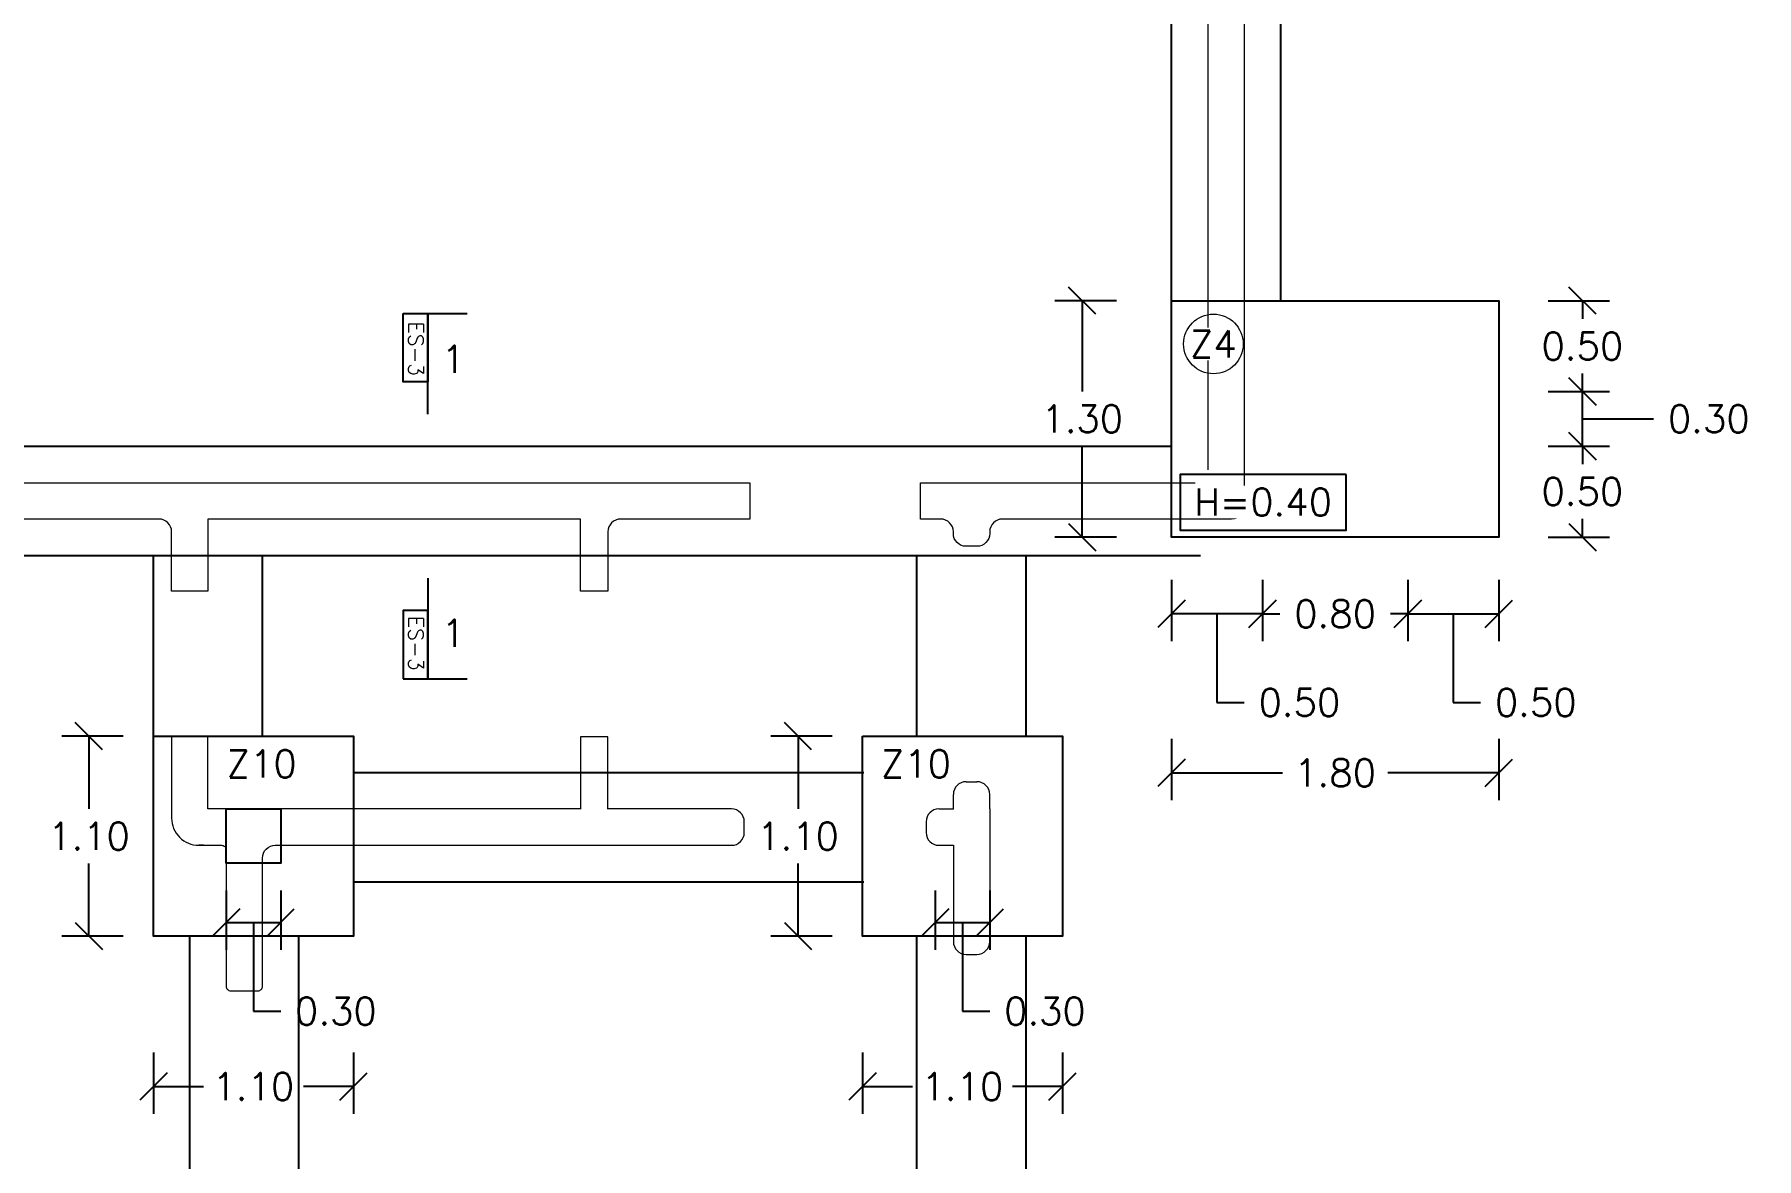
# Model space of a CAD drawing. Header units: metres. Extents: x -25 to 234, y -25 to 53.
# Drawn here: x 94.29 to 103.77, y -11.92 to -5.74 of the extents above; entities that cross this region are included whole.
import ezdxf

# ---------------------------------------------------------------- set-up
doc = ezdxf.new("R2010")
doc.units = ezdxf.units.M
doc.header["$LTSCALE"] = 0.1
doc.header["$MEASUREMENT"] = 0
doc.header["$PDMODE"] = 66
doc.linetypes.add('CONTINUA', pattern=[0])
doc.layers.add('0-S-GRID-IDEN', color=1, linetype='Continuous', lineweight=9)
doc.layers.add('A-WALL', color=7, linetype='Continuous', lineweight=5)
for name, color, linetype in [('001-DIMTEXTO', 4, 'Continuous'), ('DIMENSIONES', 7, 'Continuous'), ('DIMTEXTO', 4, 'Continuous'), ('HATCH', 8, 'Continuous'), ('TEXTOS', 4, 'Continuous'), ('ZAPATAS', 6, 'Continuous')]:
    doc.layers.add(name, color=color, linetype=linetype)
doc.styles.add('SMPLEX', font='simplex.shx')
doc.dimstyles.new('DIM-75', dxfattribs={"dimscale": 0.75, "dimtxt": 0.2, "dimasz": 0.2, "dimexe": 0.2, "dimexo": 0.2, "dimgap": 0.1, "dimtad": 0, "dimtih": 1, "dimtoh": 1, "dimzin": 0, "dimdsep": 46, "dimtxsty": 'SMPLEX', "dimblk1": 'OBLIQUE', "dimblk2": 'OBLIQUE', "dimsah": 1, "dimcen": 0.2, "dimclrd": 4, "dimclre": 4, "dimclrt": 4, "dimadec": 0, "dimazin": 0, "dimtfac": 1, "dimtmove": 1, "dimatfit": 3, "dimldrblk": 'OPEN30', "dimfxl": 0.25, "dimfxlon": 1, "dimtfill": 1, "dimtolj": 1, "dimtzin": 0, "dimarcsym": 0})

# ---------------------------------------------------------------- blocks, each defined once
blk = doc.blocks.new('A$C2bbc346b')
at = {"layer": 'A-WALL', "color": 7, "true_color": 0xffffff}
for p, q in [((7.8, -0.27), (7.8, -6.13)), ((6.47, -7.8445), (6.53, -7.8445)), ((6.4, -7.9952), (6.4, -7.9145)), ((6.6, -7.9945), (6.6, -7.9145)), ((6.32, -7.9945), (6.4, -7.9945)), ((6.6, -7.9945), (6.6, -8.7245)), ((6.25, -8.0645), (6.25, -8.1245)), ((6.32, -8.1945), (6.4, -8.1945)), ((6.4, -8.1945), (6.4, -8.7245)), ((6.47, -8.7945), (6.53, -8.7945)), ((2.425, -8.9945), (2.575, -8.9945))]:
    blk.add_line(p, q, dxfattribs=at)
at = {"layer": 'A-WALL', "color": 7, "true_color": 0xffffff, "transparency": 33554684}
blk.add_line((2.2752, -8.1945), (2.2502, -8.1945), dxfattribs=at)
at = {"layer": 'A-WALL', "color": 7, "true_color": 0xffffff}
for points in [[(8, -0.27), (8, -6.33, -0.414214), (7.93, -6.4), (6.67, -6.4, 0.414214), (6.6, -6.47), (6.6, -6.48, -0.414214), (6.53, -6.55), (6.47, -6.55, -0.414214), (6.4, -6.48), (6.4, -6.47, 0.414214), (6.33, -6.4), (6.22, -6.4), (6.22, -6.2), (7.73, -6.2)], [(0.27, -6.2), (5.28, -6.2), (5.28, -6.4), (4.57, -6.4, 0.414214), (4.5, -6.47), (4.5, -6.7973), (4.35, -6.7973), (4.35, -6.4), (2.3, -6.4), (2.3, -6.7973), (2.1, -6.7973), (2.1, -6.47, 0.414214), (2.03, -6.4), (0.07, -6.4)], [(4.35, -7.9945), (2.3, -7.9945), (2.3, -7.5973), (2.1, -7.5973), (2.1, -8.0445, 0.414214), (2.25, -8.1945), (2.375, -8.1945, -0.414214), (2.4, -8.2195)]]:
    blk.add_lwpolyline(points, format="xyb", dxfattribs=at)
blk.add_lwpolyline([(4.5, -7.9952), (4.5, -7.5973), (4.35, -7.5973), (4.35, -7.9952)], dxfattribs=at)
at = {"layer": 'A-WALL', "color": 7, "true_color": 0xffffff, "transparency": 33554684}
blk.add_lwpolyline([(2.4, -8.2189), (2.4, -8.9695, 0.414214), (2.425, -8.9945), (2.575, -8.9945, 0.414214), (2.6, -8.9695), (2.6, -8.2645, -0.414214), (2.67, -8.1945), (5.18, -8.1945, 0.414214), (5.25, -8.1245), (5.25, -8.0645, 0.414214), (5.18, -7.9945), (4.5, -7.9945)], format="xyb", dxfattribs=at)
at = {"layer": 'A-WALL', "color": 7, "true_color": 0xffffff}
for centre, start, end in [((6.47, -7.9145), 90, 180), ((6.53, -7.9145), 0, 90), ((6.32, -8.0645), 90, 180), ((6.32, -8.1245), 180, 270), ((6.47, -8.7245), 180, 270), ((6.53, -8.7245), 270, 0)]:
    blk.add_arc(centre, 0.07, start, end, dxfattribs=at)
blk = doc.blocks.new('_Oblique')
at = {"color": 0, "linetype": 'ByBlock', "lineweight": -2}
blk.add_line((-0.5, -0.5), (0.5, 0.5), dxfattribs=at)
blk = doc.blocks.new('*D519')
at = {"layer": 'Defpoints', "color": 0, "linetype": 'CONTINUA', "transparency": 16777216}
for p in [(95.3491, -10.3004), (95.6491, -10.3004), (95.6491, -10.6255)]:
    blk.add_point(p, dxfattribs=at)
at = {"layer": 'DIMENSIONES', "color": 4, "linetype": 'CONTINUA', "lineweight": -2, "transparency": 16777216}
for p, q in [((95.3491, -10.4504), (95.3491, -10.7755)), ((95.6491, -10.4504), (95.6491, -10.7755)), ((95.3491, -10.6255), (95.6491, -10.6255)), ((95.4991, -10.6255), (95.4991, -11.113)), ((95.4991, -11.113), (95.6491, -11.113))]:
    blk.add_line(p, q, dxfattribs=at)
at = {"layer": 'DIMENSIONES', "color": 4, "linetype": 'CONTINUA', "lineweight": -2, "transparency": 16777216, "xscale": 0.15, "yscale": 0.15, "zscale": 0.15, "rotation": 180}
blk.add_blockref('_Oblique', (95.3491, -10.6255), dxfattribs=at)
at = {"layer": 'DIMENSIONES', "color": 4, "linetype": 'CONTINUA', "lineweight": -2, "transparency": 16777216, "xscale": 0.15, "yscale": 0.15, "zscale": 0.15}
blk.add_blockref('_Oblique', (95.6491, -10.6255), dxfattribs=at)
at = {"layer": 'DIMENSIONES', "color": 4, "linetype": 'CONTINUA', "transparency": 16777216, "insert": (95.9527, -11.113), "char_height": 0.15, "attachment_point": 5, "style": 'SMPLEX', "bg_fill": 3, "box_fill_scale": 1.25, "bg_fill_color": 256, "bg_fill_true_color": 13158600, "bg_fill_transparency": 0}
blk.add_mtext('\\A1;0.30', dxfattribs=at)
blk = doc.blocks.new('_Open30')
at = {"layer": 'DIMTEXTO', "color": 0, "lineweight": -2}
for p, q in [((-1, 0.268), (0, 0)), ((0, 0), (-1, -0.268)), ((0, 0), (-1, 0))]:
    blk.add_line(p, q, dxfattribs=at)
blk = doc.blocks.new('*D558')
at = {"layer": 'Defpoints', "color": 0, "linetype": 'CONTINUA', "transparency": 16777216}
for p in [(101.0491, -8.0059), (101.8491, -8.0059), (101.8491, -8.928)]:
    blk.add_point(p, dxfattribs=at)
at = {"layer": 'DIMENSIONES', "color": 4, "linetype": 'CONTINUA', "lineweight": -2, "transparency": 16777216}
for p, q in [((101.0491, -8.7405), (101.0491, -9.078)), ((101.8491, -8.7405), (101.8491, -9.078)), ((101.0491, -8.928), (101.1455, -8.928)), ((101.8491, -8.928), (101.7527, -8.928))]:
    blk.add_line(p, q, dxfattribs=at)
at = {"layer": 'DIMENSIONES', "color": 4, "linetype": 'CONTINUA', "lineweight": -2, "transparency": 16777216, "xscale": 0.15, "yscale": 0.15, "zscale": 0.15, "rotation": 180}
blk.add_blockref('_Oblique', (101.0491, -8.928), dxfattribs=at)
at = {"layer": 'DIMENSIONES', "color": 4, "linetype": 'CONTINUA', "lineweight": -2, "transparency": 16777216, "xscale": 0.15, "yscale": 0.15, "zscale": 0.15}
blk.add_blockref('_Oblique', (101.8491, -8.928), dxfattribs=at)
at = {"layer": 'DIMENSIONES', "color": 4, "linetype": 'CONTINUA', "transparency": 16777216, "insert": (101.4491, -8.928), "char_height": 0.15, "attachment_point": 5, "style": 'SMPLEX', "bg_fill": 3, "box_fill_scale": 1.25, "bg_fill_color": 256, "bg_fill_true_color": 13158600, "bg_fill_transparency": 0}
blk.add_mtext('\\A1;0.80', dxfattribs=at)
blk = doc.blocks.new('*D559')
at = {"layer": 'Defpoints', "color": 0, "linetype": 'CONTINUA', "transparency": 16777216}
for p in [(101.8491, -7.7059), (102.809, -7.7059), (102.3505, -8.0059)]:
    blk.add_point(p, dxfattribs=at)
at = {"layer": 'DIMENSIONES', "color": 4, "linetype": 'CONTINUA', "lineweight": -2, "transparency": 16777216}
for p, q in [((102.6215, -7.7059), (102.959, -7.7059)), ((102.809, -8.0059), (102.809, -7.7059)), ((102.809, -7.8559), (103.0509, -7.8559)), ((103.0509, -7.8559), (103.2009, -7.8559)), ((102.6215, -8.0059), (102.959, -8.0059))]:
    blk.add_line(p, q, dxfattribs=at)
at = {"layer": 'DIMENSIONES', "color": 4, "linetype": 'CONTINUA', "lineweight": -2, "transparency": 16777216, "xscale": 0.15, "yscale": 0.15, "zscale": 0.15}
for p, rotation in [((102.809, -7.7059), 90), ((102.809, -8.0059), 270)]:
    blk.add_blockref('_Oblique', p, dxfattribs=dict(at, rotation=rotation))
at = {"layer": 'DIMENSIONES', "color": 4, "linetype": 'CONTINUA', "transparency": 16777216, "insert": (103.5045, -7.8559), "char_height": 0.15, "attachment_point": 5, "style": 'SMPLEX', "bg_fill": 3, "box_fill_scale": 1.25, "bg_fill_color": 256, "bg_fill_true_color": 13158600, "bg_fill_transparency": 0}
blk.add_mtext('\\A1;0.30', dxfattribs=at)
blk = doc.blocks.new('*D560')
at = {"layer": 'Defpoints', "color": 0, "linetype": 'CONTINUA', "transparency": 16777216}
for p in [(100.5491, -8.8616), (102.3491, -8.8616), (102.3491, -9.8033)]:
    blk.add_point(p, dxfattribs=at)
at = {"layer": 'DIMENSIONES', "color": 4, "linetype": 'CONTINUA', "lineweight": -2, "transparency": 16777216}
for p, q in [((100.5491, -9.6158), (100.5491, -9.9533)), ((102.3491, -9.6158), (102.3491, -9.9533)), ((100.5491, -9.8033), (101.1598, -9.8033)), ((102.3491, -9.8033), (101.7384, -9.8033))]:
    blk.add_line(p, q, dxfattribs=at)
at = {"layer": 'DIMENSIONES', "color": 4, "linetype": 'CONTINUA', "lineweight": -2, "transparency": 16777216, "xscale": 0.15, "yscale": 0.15, "zscale": 0.15, "rotation": 180}
blk.add_blockref('_Oblique', (100.5491, -9.8033), dxfattribs=at)
at = {"layer": 'DIMENSIONES', "color": 4, "linetype": 'CONTINUA', "lineweight": -2, "transparency": 16777216, "xscale": 0.15, "yscale": 0.15, "zscale": 0.15}
blk.add_blockref('_Oblique', (102.3491, -9.8033), dxfattribs=at)
at = {"layer": 'DIMENSIONES', "color": 4, "linetype": 'CONTINUA', "transparency": 16777216, "insert": (101.4491, -9.8033), "char_height": 0.15, "attachment_point": 5, "style": 'SMPLEX', "bg_fill": 3, "box_fill_scale": 1.25, "bg_fill_color": 256, "bg_fill_true_color": 13158600, "bg_fill_transparency": 0}
blk.add_mtext('\\A1;1.80', dxfattribs=at)
blk = doc.blocks.new('*D563')
at = {"layer": 'Defpoints', "color": 0, "linetype": 'CONTINUA', "transparency": 16777216}
for p in [(100.0581, -7.2059), (100.5491, -7.2059), (100.5491, -8.5059)]:
    blk.add_point(p, dxfattribs=at)
at = {"layer": 'DIMENSIONES', "color": 4, "linetype": 'CONTINUA', "lineweight": -2, "transparency": 16777216}
for p, q in [((100.2456, -7.2059), (99.9081, -7.2059)), ((100.0581, -7.2059), (100.0581, -7.7059)), ((100.0581, -8.5059), (100.0581, -8.0059)), ((100.2456, -8.5059), (99.9081, -8.5059))]:
    blk.add_line(p, q, dxfattribs=at)
at = {"layer": 'DIMENSIONES', "color": 4, "linetype": 'CONTINUA', "lineweight": -2, "transparency": 16777216, "xscale": 0.15, "yscale": 0.15, "zscale": 0.15}
for p, rotation in [((100.0581, -7.2059), 90), ((100.0581, -8.5059), 270)]:
    blk.add_blockref('_Oblique', p, dxfattribs=dict(at, rotation=rotation))
at = {"layer": 'DIMENSIONES', "color": 4, "linetype": 'CONTINUA', "transparency": 16777216, "insert": (100.0581, -7.8559), "char_height": 0.15, "attachment_point": 5, "style": 'SMPLEX', "bg_fill": 3, "box_fill_scale": 1.25, "bg_fill_color": 256, "bg_fill_true_color": 13158600, "bg_fill_transparency": 0}
blk.add_mtext('\\A1;1.30', dxfattribs=at)
blk = doc.blocks.new('*D561')
at = {"layer": 'Defpoints', "color": 0, "linetype": 'CONTINUA', "transparency": 16777216}
for p in [(102.3505, -8.0059), (102.3505, -8.5059), (102.809, -8.5059)]:
    blk.add_point(p, dxfattribs=at)
at = {"layer": 'DIMENSIONES', "color": 4, "linetype": 'CONTINUA', "lineweight": -2, "transparency": 16777216}
for p, q in [((102.6215, -8.0059), (102.959, -8.0059)), ((102.809, -8.0059), (102.809, -8.1059)), ((102.809, -8.5059), (102.809, -8.4059)), ((102.6215, -8.5059), (102.959, -8.5059))]:
    blk.add_line(p, q, dxfattribs=at)
at = {"layer": 'DIMENSIONES', "color": 4, "linetype": 'CONTINUA', "lineweight": -2, "transparency": 16777216, "xscale": 0.15, "yscale": 0.15, "zscale": 0.15}
for p, rotation in [((102.809, -8.0059), 90), ((102.809, -8.5059), 270)]:
    blk.add_blockref('_Oblique', p, dxfattribs=dict(at, rotation=rotation))
at = {"layer": 'DIMENSIONES', "color": 4, "linetype": 'CONTINUA', "transparency": 16777216, "insert": (102.809, -8.2559), "char_height": 0.15, "attachment_point": 5, "style": 'SMPLEX', "bg_fill": 3, "box_fill_scale": 1.25, "bg_fill_color": 256, "bg_fill_true_color": 13158600, "bg_fill_transparency": 0}
blk.add_mtext('\\A1;0.50', dxfattribs=at)
blk = doc.blocks.new('*D564')
at = {"layer": 'Defpoints', "color": 0, "linetype": 'CONTINUA', "transparency": 16777216}
for p in [(101.8491, -7.2059), (102.809, -7.2059), (101.8491, -7.7059)]:
    blk.add_point(p, dxfattribs=at)
at = {"layer": 'DIMENSIONES', "color": 4, "linetype": 'CONTINUA', "lineweight": -2, "transparency": 16777216}
for p, q in [((102.6215, -7.2059), (102.959, -7.2059)), ((102.809, -7.2059), (102.809, -7.3059)), ((102.809, -7.7059), (102.809, -7.6059)), ((102.6215, -7.7059), (102.959, -7.7059))]:
    blk.add_line(p, q, dxfattribs=at)
at = {"layer": 'DIMENSIONES', "color": 4, "linetype": 'CONTINUA', "lineweight": -2, "transparency": 16777216, "xscale": 0.15, "yscale": 0.15, "zscale": 0.15}
for p, rotation in [((102.809, -7.2059), 90), ((102.809, -7.7059), 270)]:
    blk.add_blockref('_Oblique', p, dxfattribs=dict(at, rotation=rotation))
at = {"layer": 'DIMENSIONES', "color": 4, "linetype": 'CONTINUA', "transparency": 16777216, "insert": (102.809, -7.4559), "char_height": 0.15, "attachment_point": 5, "style": 'SMPLEX', "bg_fill": 3, "box_fill_scale": 1.25, "bg_fill_color": 256, "bg_fill_true_color": 13158600, "bg_fill_transparency": 0}
blk.add_mtext('\\A1;0.50', dxfattribs=at)
blk = doc.blocks.new('*D565')
at = {"layer": 'Defpoints', "color": 0, "linetype": 'CONTINUA', "transparency": 16777216}
for p in [(101.8491, -8.0059), (102.3491, -8.0059), (102.3491, -8.928)]:
    blk.add_point(p, dxfattribs=at)
at = {"layer": 'DIMENSIONES', "color": 4, "linetype": 'CONTINUA', "lineweight": -2, "transparency": 16777216}
for p, q in [((101.8491, -8.7405), (101.8491, -9.078)), ((102.3491, -8.7405), (102.3491, -9.078)), ((101.8491, -8.928), (102.3491, -8.928)), ((102.0991, -8.928), (102.0991, -9.4155)), ((102.0991, -9.4155), (102.2491, -9.4155))]:
    blk.add_line(p, q, dxfattribs=at)
at = {"layer": 'DIMENSIONES', "color": 4, "linetype": 'CONTINUA', "lineweight": -2, "transparency": 16777216, "xscale": 0.15, "yscale": 0.15, "zscale": 0.15, "rotation": 180}
blk.add_blockref('_Oblique', (101.8491, -8.928), dxfattribs=at)
at = {"layer": 'DIMENSIONES', "color": 4, "linetype": 'CONTINUA', "lineweight": -2, "transparency": 16777216, "xscale": 0.15, "yscale": 0.15, "zscale": 0.15}
blk.add_blockref('_Oblique', (102.3491, -8.928), dxfattribs=at)
at = {"layer": 'DIMENSIONES', "color": 4, "linetype": 'CONTINUA', "transparency": 16777216, "insert": (102.5527, -9.4155), "char_height": 0.15, "attachment_point": 5, "style": 'SMPLEX', "bg_fill": 3, "box_fill_scale": 1.25, "bg_fill_color": 256, "bg_fill_true_color": 13158600, "bg_fill_transparency": 0}
blk.add_mtext('\\A1;0.50', dxfattribs=at)
blk = doc.blocks.new('*D562')
at = {"layer": 'Defpoints', "color": 0, "linetype": 'CONTINUA', "transparency": 16777216}
for p in [(100.5491, -8.0059), (101.0491, -8.0059), (100.5491, -8.928)]:
    blk.add_point(p, dxfattribs=at)
at = {"layer": 'DIMENSIONES', "color": 4, "linetype": 'CONTINUA', "lineweight": -2, "transparency": 16777216}
for p, q in [((100.5491, -8.7405), (100.5491, -9.078)), ((101.0491, -8.7405), (101.0491, -9.078)), ((101.0491, -8.928), (100.5491, -8.928)), ((100.7991, -8.928), (100.7991, -9.4155)), ((100.7991, -9.4155), (100.9491, -9.4155))]:
    blk.add_line(p, q, dxfattribs=at)
at = {"layer": 'DIMENSIONES', "color": 4, "linetype": 'CONTINUA', "lineweight": -2, "transparency": 16777216, "xscale": 0.15, "yscale": 0.15, "zscale": 0.15, "rotation": 180}
blk.add_blockref('_Oblique', (100.5491, -8.928), dxfattribs=at)
at = {"layer": 'DIMENSIONES', "color": 4, "linetype": 'CONTINUA', "lineweight": -2, "transparency": 16777216, "xscale": 0.15, "yscale": 0.15, "zscale": 0.15}
blk.add_blockref('_Oblique', (101.0491, -8.928), dxfattribs=at)
at = {"layer": 'DIMENSIONES', "color": 4, "linetype": 'CONTINUA', "transparency": 16777216, "insert": (101.2527, -9.4155), "char_height": 0.15, "attachment_point": 5, "style": 'SMPLEX', "bg_fill": 3, "box_fill_scale": 1.25, "bg_fill_color": 256, "bg_fill_true_color": 13158600, "bg_fill_transparency": 0}
blk.add_mtext('\\A1;0.50', dxfattribs=at)
blk = doc.blocks.new('*D658')
at = {"layer": 'Defpoints', "color": 0, "linetype": 'CONTINUA', "transparency": 16777216}
for p in [(94.9491, -10.7004), (96.0491, -10.7004), (96.0491, -11.5277)]:
    blk.add_point(p, dxfattribs=at)
at = {"layer": 'DIMENSIONES', "color": 4, "linetype": 'CONTINUA', "lineweight": -2, "transparency": 16777216}
for p, q in [((94.9491, -11.3402), (94.9491, -11.6777)), ((96.0491, -11.3402), (96.0491, -11.6777)), ((94.9491, -11.5277), (95.2241, -11.5277)), ((96.0491, -11.5277), (95.7741, -11.5277))]:
    blk.add_line(p, q, dxfattribs=at)
at = {"layer": 'DIMENSIONES', "color": 4, "linetype": 'CONTINUA', "lineweight": -2, "transparency": 16777216, "xscale": 0.15, "yscale": 0.15, "zscale": 0.15, "rotation": 180}
blk.add_blockref('_Oblique', (94.9491, -11.5277), dxfattribs=at)
at = {"layer": 'DIMENSIONES', "color": 4, "linetype": 'CONTINUA', "lineweight": -2, "transparency": 16777216, "xscale": 0.15, "yscale": 0.15, "zscale": 0.15}
blk.add_blockref('_Oblique', (96.0491, -11.5277), dxfattribs=at)
at = {"layer": 'DIMENSIONES', "color": 4, "linetype": 'CONTINUA', "transparency": 16777216, "insert": (95.4991, -11.5277), "char_height": 0.15, "attachment_point": 5, "style": 'SMPLEX', "bg_fill": 3, "box_fill_scale": 1.25, "bg_fill_color": 256, "bg_fill_true_color": 13158600, "bg_fill_transparency": 0}
blk.add_mtext('\\A1;1.10', dxfattribs=at)
blk = doc.blocks.new('*D659')
at = {"layer": 'Defpoints', "color": 0, "linetype": 'CONTINUA', "transparency": 16777216}
for p in [(94.5946, -9.6015), (94.9491, -9.6015), (94.9491, -10.7004)]:
    blk.add_point(p, dxfattribs=at)
at = {"layer": 'DIMENSIONES', "color": 4, "linetype": 'CONTINUA', "lineweight": -2, "transparency": 16777216}
for p, q in [((94.7821, -9.6015), (94.4446, -9.6015)), ((94.5946, -9.6015), (94.5946, -10.0009)), ((94.5946, -10.7004), (94.5946, -10.3009)), ((94.7821, -10.7004), (94.4446, -10.7004))]:
    blk.add_line(p, q, dxfattribs=at)
at = {"layer": 'DIMENSIONES', "color": 4, "linetype": 'CONTINUA', "lineweight": -2, "transparency": 16777216, "xscale": 0.15, "yscale": 0.15, "zscale": 0.15}
for p, rotation in [((94.5946, -9.6015), 90), ((94.5946, -10.7004), 270)]:
    blk.add_blockref('_Oblique', p, dxfattribs=dict(at, rotation=rotation))
at = {"layer": 'DIMENSIONES', "color": 4, "linetype": 'CONTINUA', "transparency": 16777216, "insert": (94.5946, -10.1509), "char_height": 0.15, "attachment_point": 5, "style": 'SMPLEX', "bg_fill": 3, "box_fill_scale": 1.25, "bg_fill_color": 256, "bg_fill_true_color": 13158600, "bg_fill_transparency": 0}
blk.add_mtext('\\A1;1.10', dxfattribs=at)
blk = doc.blocks.new('*D660')
at = {"layer": 'Defpoints', "color": 0, "linetype": 'CONTINUA', "transparency": 16777216}
for p in [(99.2491, -10.3004), (99.5491, -10.3004), (99.5491, -10.6255)]:
    blk.add_point(p, dxfattribs=at)
at = {"layer": 'DIMENSIONES', "color": 4, "linetype": 'CONTINUA', "lineweight": -2, "transparency": 16777216}
for p, q in [((99.2491, -10.4504), (99.2491, -10.7755)), ((99.5491, -10.4504), (99.5491, -10.7755)), ((99.2491, -10.6255), (99.5491, -10.6255)), ((99.3991, -10.6255), (99.3991, -11.113)), ((99.3991, -11.113), (99.5491, -11.113))]:
    blk.add_line(p, q, dxfattribs=at)
at = {"layer": 'DIMENSIONES', "color": 4, "linetype": 'CONTINUA', "lineweight": -2, "transparency": 16777216, "xscale": 0.15, "yscale": 0.15, "zscale": 0.15, "rotation": 180}
blk.add_blockref('_Oblique', (99.2491, -10.6255), dxfattribs=at)
at = {"layer": 'DIMENSIONES', "color": 4, "linetype": 'CONTINUA', "lineweight": -2, "transparency": 16777216, "xscale": 0.15, "yscale": 0.15, "zscale": 0.15}
blk.add_blockref('_Oblique', (99.5491, -10.6255), dxfattribs=at)
at = {"layer": 'DIMENSIONES', "color": 4, "linetype": 'CONTINUA', "transparency": 16777216, "insert": (99.8527, -11.113), "char_height": 0.15, "attachment_point": 5, "style": 'SMPLEX', "bg_fill": 3, "box_fill_scale": 1.25, "bg_fill_color": 256, "bg_fill_true_color": 13158600, "bg_fill_transparency": 0}
blk.add_mtext('\\A1;0.30', dxfattribs=at)
blk = doc.blocks.new('*D661')
at = {"layer": 'Defpoints', "color": 0, "linetype": 'CONTINUA', "transparency": 16777216}
for p in [(98.8491, -10.7004), (99.9491, -10.7004), (99.9491, -11.5277)]:
    blk.add_point(p, dxfattribs=at)
at = {"layer": 'DIMENSIONES', "color": 4, "linetype": 'CONTINUA', "lineweight": -2, "transparency": 16777216}
for p, q in [((98.8491, -11.3402), (98.8491, -11.6777)), ((99.9491, -11.3402), (99.9491, -11.6777)), ((98.8491, -11.5277), (99.1241, -11.5277)), ((99.9491, -11.5277), (99.6741, -11.5277))]:
    blk.add_line(p, q, dxfattribs=at)
at = {"layer": 'DIMENSIONES', "color": 4, "linetype": 'CONTINUA', "lineweight": -2, "transparency": 16777216, "xscale": 0.15, "yscale": 0.15, "zscale": 0.15, "rotation": 180}
blk.add_blockref('_Oblique', (98.8491, -11.5277), dxfattribs=at)
at = {"layer": 'DIMENSIONES', "color": 4, "linetype": 'CONTINUA', "lineweight": -2, "transparency": 16777216, "xscale": 0.15, "yscale": 0.15, "zscale": 0.15}
blk.add_blockref('_Oblique', (99.9491, -11.5277), dxfattribs=at)
at = {"layer": 'DIMENSIONES', "color": 4, "linetype": 'CONTINUA', "transparency": 16777216, "insert": (99.3991, -11.5277), "char_height": 0.15, "attachment_point": 5, "style": 'SMPLEX', "bg_fill": 3, "box_fill_scale": 1.25, "bg_fill_color": 256, "bg_fill_true_color": 13158600, "bg_fill_transparency": 0}
blk.add_mtext('\\A1;1.10', dxfattribs=at)
blk = doc.blocks.new('*D662')
at = {"layer": 'Defpoints', "color": 0, "linetype": 'CONTINUA', "transparency": 16777216}
for p in [(98.4946, -9.6015), (98.8491, -9.6015), (98.8491, -10.7004)]:
    blk.add_point(p, dxfattribs=at)
at = {"layer": 'DIMENSIONES', "color": 4, "linetype": 'CONTINUA', "lineweight": -2, "transparency": 16777216}
for p, q in [((98.6821, -9.6015), (98.3446, -9.6015)), ((98.4946, -9.6015), (98.4946, -10.0009)), ((98.4946, -10.7004), (98.4946, -10.3009)), ((98.6821, -10.7004), (98.3446, -10.7004))]:
    blk.add_line(p, q, dxfattribs=at)
at = {"layer": 'DIMENSIONES', "color": 4, "linetype": 'CONTINUA', "lineweight": -2, "transparency": 16777216, "xscale": 0.15, "yscale": 0.15, "zscale": 0.15}
for p, rotation in [((98.4946, -9.6015), 90), ((98.4946, -10.7004), 270)]:
    blk.add_blockref('_Oblique', p, dxfattribs=dict(at, rotation=rotation))
at = {"layer": 'DIMENSIONES', "color": 4, "linetype": 'CONTINUA', "transparency": 16777216, "insert": (98.4946, -10.1509), "char_height": 0.15, "attachment_point": 5, "style": 'SMPLEX', "bg_fill": 3, "box_fill_scale": 1.25, "bg_fill_color": 256, "bg_fill_true_color": 13158600, "bg_fill_transparency": 0}
blk.add_mtext('\\A1;1.10', dxfattribs=at)

msp = doc.modelspace()

# ---------------------------------------------------------------- linework, layer by layer
at = {"layer": 'TEXTOS', "color": 6, "linetype": 'Continuous', "ltscale": 0.01}
for p, q in [((96.3221, -7.2756), (96.6756, -7.2756)), ((96.3221, -9.2861), (96.6756, -9.2861))]:
    msp.add_line(p, q, dxfattribs=at)
at = {"layer": 'TEXTOS', "color": 5, "linetype": 'Continuous', "ltscale": 0.01}
for p, q in [((96.4581, -7.8298), (96.4581, -7.2756)), ((96.4581, -8.7319), (96.4581, -9.2861))]:
    msp.add_line(p, q, dxfattribs=at)
at = {"layer": 'TEXTOS', "color": 8, "linetype": 'Continuous', "ltscale": 0.01}
for points in [[(96.3221, -7.2756), (96.4581, -7.2756), (96.4581, -7.6516), (96.3221, -7.6516)], [(96.3221, -9.2861), (96.4581, -9.2861), (96.4581, -8.9101), (96.3221, -8.9101)]]:
    msp.add_lwpolyline(points, close=True, dxfattribs=at)
at = {"layer": 'ZAPATAS', "lineweight": 25}
for p, q in [((101.1491, -2.8559), (101.1491, -7.2059)), ((95.5491, -9.6015), (95.5491, -8.6069)), ((99.1491, -9.6015), (99.1491, -8.6069))]:
    msp.add_line(p, q, dxfattribs=at)

# ---------------------------------------------------------------- block references
at = {"layer": 'HATCH', "ltscale": 0.2}
msp.add_blockref('A$C2bbc346b', (92.9491, -2.0069), dxfattribs=at)

# ---------------------------------------------------------------- texts
at = {"layer": 'TEXTOS', "color": 4, "ltscale": 0.5, "char_height": 0.0825, "attachment_point": 5, "rotation": 270, "style": 'SMPLEX'}
for insert in [(96.3937, -7.4711), (96.3937, -9.0906)]:
    msp.add_mtext('ES-3', dxfattribs=dict(at, insert=insert))

# ---------------------------------------------------------------- next in the draw order: texts
at = {"layer": 'DIMTEXTO', "color": 4, "lineweight": -3, "char_height": 0.15, "attachment_point": 5, "style": 'SMPLEX', "bg_fill": 3, "box_fill_scale": 1.1, "bg_fill_color": 256, "bg_fill_true_color": 13158600, "bg_fill_transparency": 0}
for insert in [(96.5981, -7.5274), (96.5981, -9.0343)]:
    msp.add_mtext('1', dxfattribs=dict(at, insert=insert))

# ---------------------------------------------------------------- next in the draw order: dimensions: what is measured, and where the dimension line sits
at = {"layer": 'DIMENSIONES', "linetype": 'CONTINUA'}
for base, p1, p2, picture, middle in [((101.8491, -8.928), (101.0491, -8.0059), (101.8491, -8.0059), '*D558', (101.4491, -8.928)), ((95.6491, -10.6255), (95.3491, -10.3004), (95.6491, -10.3004), '*D519', (95.7241, -11.113)), ((99.5491, -10.6255), (99.2491, -10.3004), (99.5491, -10.3004), '*D660', (99.6241, -11.113))]:
    dim = msp.add_linear_dim(base=base, p1=p1, p2=p2, dimstyle='DIM-75', dxfattribs=at)
    dim.commit()
    dim.dimension.update_dxf_attribs({"geometry": picture, "text_midpoint": middle})

# ---------------------------------------------------------------- next in the draw order: linework, layer by layer
at = {"layer": '001-DIMTEXTO', "linetype": 'CONTINUA'}
msp.add_lwpolyline([(95.3491, -10.0015), (95.6491, -10.0015), (95.6491, -10.3004), (95.3491, -10.3004)], close=True, dxfattribs=at)
at = {"layer": 'ZAPATAS', "lineweight": 25}
for points in [[(94.9491, -9.6015), (96.0491, -9.6015), (96.0491, -10.7004), (94.9491, -10.7004)], [(98.8491, -9.6015), (99.9491, -9.6015), (99.9491, -10.7004), (98.8491, -10.7004)]]:
    msp.add_lwpolyline(points, close=True, dxfattribs=at)

# ---------------------------------------------------------------- next in the draw order: dimensions: what is measured, and where the dimension line sits
at = {"layer": 'DIMENSIONES', "linetype": 'CONTINUA'}
dim = msp.add_linear_dim(base=(102.809, -7.7059), p1=(102.3505, -8.0059), p2=(101.8491, -7.7059), angle=90, dimstyle='DIM-75', dxfattribs=at)
dim.commit()
dim.dimension.update_dxf_attribs({"geometry": '*D559', "text_midpoint": (103.2759, -7.8559), "dimtype": 160})
dim = msp.add_linear_dim(base=(102.3491, -9.8033), p1=(100.5491, -8.8616), p2=(102.3491, -8.8616), dimstyle='DIM-75', dxfattribs=at)
dim.commit()
dim.dimension.update_dxf_attribs({"geometry": '*D560', "text_midpoint": (101.4491, -9.8033)})

# ---------------------------------------------------------------- next in the draw order: linework, layer by layer
at = {"layer": 'ZAPATAS', "lineweight": 25}
msp.add_lwpolyline([(100.5491, -7.2059), (102.3491, -7.2059), (102.3491, -8.5059), (100.5491, -8.5059)], close=True, dxfattribs=at)

# ---------------------------------------------------------------- next in the draw order: texts
at = {"layer": 'DIMTEXTO', "color": 4, "char_height": 0.15, "attachment_point": 5, "rotation": 0, "style": 'SMPLEX', "bg_fill": 3, "box_fill_scale": 1.1, "bg_fill_color": 256, "bg_fill_true_color": 13158600, "bg_fill_transparency": 0}
for insert in [(95.5446, -9.7528), (99.1434, -9.7528)]:
    msp.add_mtext('\\A1;Z10', dxfattribs=dict(at, insert=insert))

# ---------------------------------------------------------------- next in the draw order: dimensions: what is measured, and where the dimension line sits
at = {"layer": 'DIMENSIONES', "linetype": 'CONTINUA'}
for base, p1, p2, picture, middle in [((96.0491, -11.5277), (94.9491, -10.7004), (96.0491, -10.7004), '*D658', (95.4991, -11.5277)), ((99.9491, -11.5277), (98.8491, -10.7004), (99.9491, -10.7004), '*D661', (99.3991, -11.5277))]:
    dim = msp.add_linear_dim(base=base, p1=p1, p2=p2, dimstyle='DIM-75', dxfattribs=at)
    dim.commit()
    dim.dimension.update_dxf_attribs({"geometry": picture, "text_midpoint": middle})

# ---------------------------------------------------------------- next in the draw order: linework, layer by layer
at = {"layer": 'ZAPATAS', "lineweight": 25}
for p, q in [((95.1491, -13.3015), (95.1491, -10.7004)), ((95.7491, -13.3015), (95.7491, -10.7004)), ((99.1491, -13.3015), (99.1491, -10.7004)), ((99.7491, -13.3015), (99.7491, -10.7004))]:
    msp.add_line(p, q, dxfattribs=at)

# ---------------------------------------------------------------- next in the draw order: texts
at = {"layer": 'DIMTEXTO', "color": 4, "insert": (100.7796, -7.444), "char_height": 0.15, "attachment_point": 5, "rotation": 0, "style": 'SMPLEX', "bg_fill": 3, "box_fill_scale": 1.1, "bg_fill_color": 256, "bg_fill_true_color": 13158600, "bg_fill_transparency": 0}
msp.add_mtext('\\A1;Z4', dxfattribs=at)

# ---------------------------------------------------------------- next in the draw order: dimensions: what is measured, and where the dimension line sits
at = {"layer": 'DIMENSIONES', "linetype": 'CONTINUA'}
for base, p1, p2, picture, middle in [((100.0581, -7.2059), (100.5491, -8.5059), (100.5491, -7.2059), '*D563', (100.0581, -7.8559)), ((102.809, -7.2059), (101.8491, -7.7059), (101.8491, -7.2059), '*D564', (102.809, -7.4559)), ((102.809, -8.5059), (102.3505, -8.0059), (102.3505, -8.5059), '*D561', (102.809, -8.2559)), ((94.5946, -9.6015), (94.9491, -10.7004), (94.9491, -9.6015), '*D659', (94.5946, -10.1509)), ((98.4946, -9.6015), (98.8491, -10.7004), (98.8491, -9.6015), '*D662', (98.4946, -10.1509))]:
    dim = msp.add_linear_dim(base=base, p1=p1, p2=p2, angle=90, dimstyle='DIM-75', dxfattribs=at)
    dim.commit()
    dim.dimension.update_dxf_attribs({"geometry": picture, "text_midpoint": middle})

# ---------------------------------------------------------------- next in the draw order: linework, layer by layer
at = {"layer": '0-S-GRID-IDEN'}
msp.add_circle((100.7796, -7.444), 0.164, dxfattribs=at)
at = {"layer": 'ZAPATAS', "lineweight": 25}
for p, q in [((100.5491, -7.2059), (100.5491, -2.8559)), ((94.9491, -9.6015), (94.9491, -8.6069)), ((99.7491, -9.6015), (99.7491, -8.6069)), ((96.0491, -9.8015), (98.857, -9.8015)), ((96.0491, -10.4015), (98.857, -10.4015))]:
    msp.add_line(p, q, dxfattribs=at)

# ---------------------------------------------------------------- next in the draw order: dimensions: what is measured, and where the dimension line sits
at = {"layer": 'DIMENSIONES', "linetype": 'CONTINUA'}
for base, p1, p2, picture, middle in [((100.5491, -8.928), (101.0491, -8.0059), (100.5491, -8.0059), '*D562', (101.0241, -9.4155)), ((102.3491, -8.928), (101.8491, -8.0059), (102.3491, -8.0059), '*D565', (102.3241, -9.4155))]:
    dim = msp.add_linear_dim(base=base, p1=p1, p2=p2, dimstyle='DIM-75', dxfattribs=at)
    dim.commit()
    dim.dimension.update_dxf_attribs({"geometry": picture, "text_midpoint": middle})

# ---------------------------------------------------------------- next in the draw order: linework, layer by layer
at = {"layer": 'DIMTEXTO', "color": 4}
msp.add_lwpolyline([(101.5096, -8.1622), (100.5972, -8.1622), (100.5972, -8.4677), (101.5096, -8.4677)], close=True, dxfattribs=at)
at = {"layer": 'ZAPATAS', "lineweight": 25}
for p, q in [((93.7991, -8.0069), (100.5491, -8.0069)), ((93.7991, -8.6069), (100.7081, -8.6069))]:
    msp.add_line(p, q, dxfattribs=at)

# ---------------------------------------------------------------- next in the draw order: texts
at = {"layer": 'DIMTEXTO', "color": 4, "insert": (101.0527, -8.3132), "char_height": 0.15, "attachment_point": 5, "rotation": 0, "style": 'SMPLEX', "bg_fill": 3, "box_fill_scale": 1.1, "bg_fill_color": 256, "bg_fill_true_color": 13158600, "bg_fill_transparency": 0}
msp.add_mtext('\\A1;H=0.40', dxfattribs=at)

doc.saveas('drawing.dxf')
